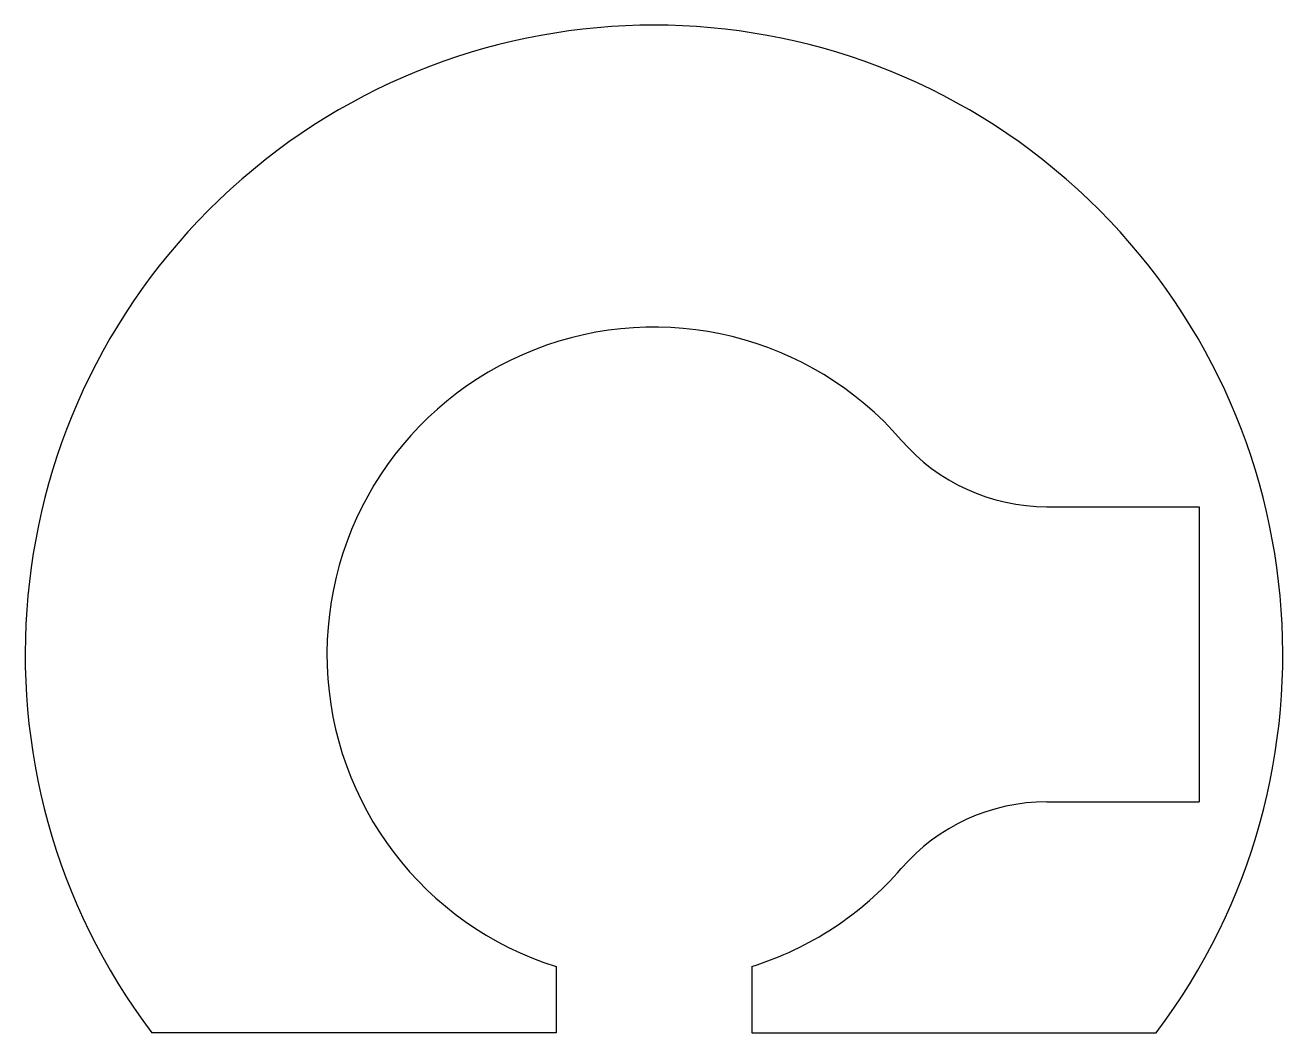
# Model space of a CAD drawing. Extents: x 7.6 to 105.6, y -9.4 to 69.2.
import ezdxf

# ---------------------------------------------------------------- set-up
doc = ezdxf.new("R2010")
doc.units = 0
doc.layers.get('0').update_dxf_attribs({"linetype": 'CONTINUOUS'})

msp = doc.modelspace()

# ---------------------------------------------------------------- linework, layer by layer
for p, q in [((87.23, 31.636), (99.103, 31.636)), ((99.103, 31.636), (99.103, 8.636)), ((87.23, 8.636), (99.103, 8.636)), ((48.973, -4.196), (48.973, -9.364)), ((64.234, -4.196), (64.234, -9.364)), ((48.973, -9.364), (17.443, -9.364)), ((64.234, -9.364), (95.764, -9.364))]:
    msp.add_line(p, q)
for centre, radius, start, end in [((56.603, 20.136), 49.028, 323.00882, 216.99118), ((56.603, 20.136), 25.5, 40.86818, 252.58883), ((87.23, 46.636), 15, 220.86818, 270), ((87.23, -6.364), 15, 90, 139.13182), ((56.603, 20.136), 25.5, 287.41117, 319.13182)]:
    msp.add_arc(centre, radius, start, end)

doc.saveas('drawing.dxf')
